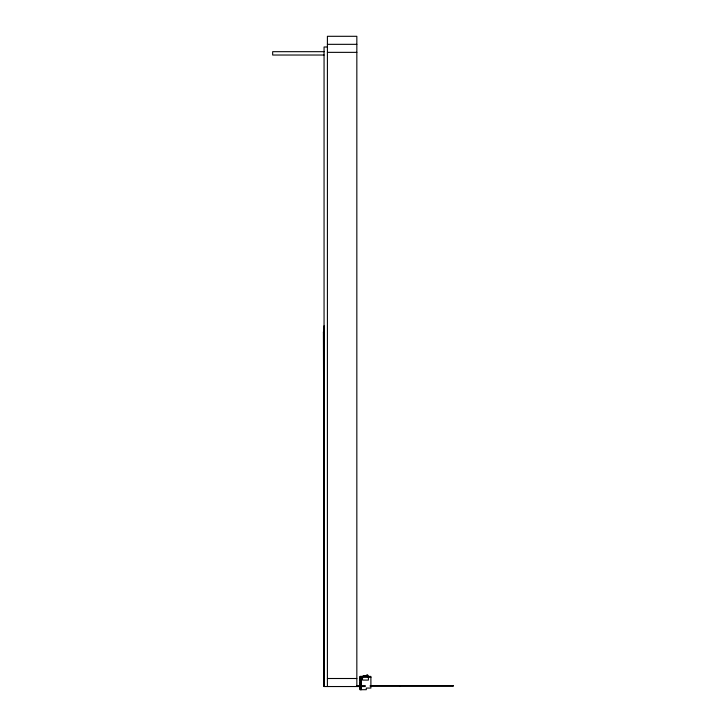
<?xml version="1.0" encoding="UTF-8"?>
<svg xmlns="http://www.w3.org/2000/svg" width="726" height="726" viewBox="0 0 726 726"><rect width="100%" height="100%" fill="white"/><g stroke="black" fill="none" stroke-linecap="round" stroke-linejoin="round"><path stroke-width="1.09" d="M323.415 332.354L323.742 331.809M324.032 441.535L323.959 686.533L365.269 686.533L365.269 685.607L356.493 685.607M360.087 689.7L360.087 676.414L370.895 676.414L370.895 688.067L366.294 688.067L366.294 689.7L360.087 689.7L360.087 676.414M327.408 44.331L356.838 44.331M327.408 46.999L324.059 46.999L324.059 686.533M324.059 51.682L272.667 51.682L272.667 55.031L324.059 55.031M327.408 52.354L356.838 52.354M324.059 325.793L324.059 447.189M323.742 441.172L323.415 331.809M360.087 677.34L370.895 677.34M327.408 678.501L356.838 678.501M360.087 678.901L361.013 678.901M360.087 679.817L361.013 679.817M360.087 680.099L361.013 680.099M360.087 682.848L361.013 682.848M360.087 683.112L361.013 683.112M360.087 685.099L361.013 685.099M360.087 685.462L361.013 685.462L361.013 676.414L361.013 689.7L361.013 686.333M360.087 688.076L361.013 688.076M400.289 685.607L400.289 686.242M368.872 676.414L362.056 676.414M368.463 676.414L368.409 680.09L362.519 680.09L362.519 676.414M367.946 676.033L362.973 676.224L365.459 675.833L367.374 674.681A1.334 1.334 0 0 1 367.855 675.833L367.855 676.033M356.838 686.533L356.838 36.3L327.408 36.3L327.408 686.533M453.333 685.607L370.187 685.607L370.187 686.242L453.333 686.242L453.333 685.607"/></g></svg>
